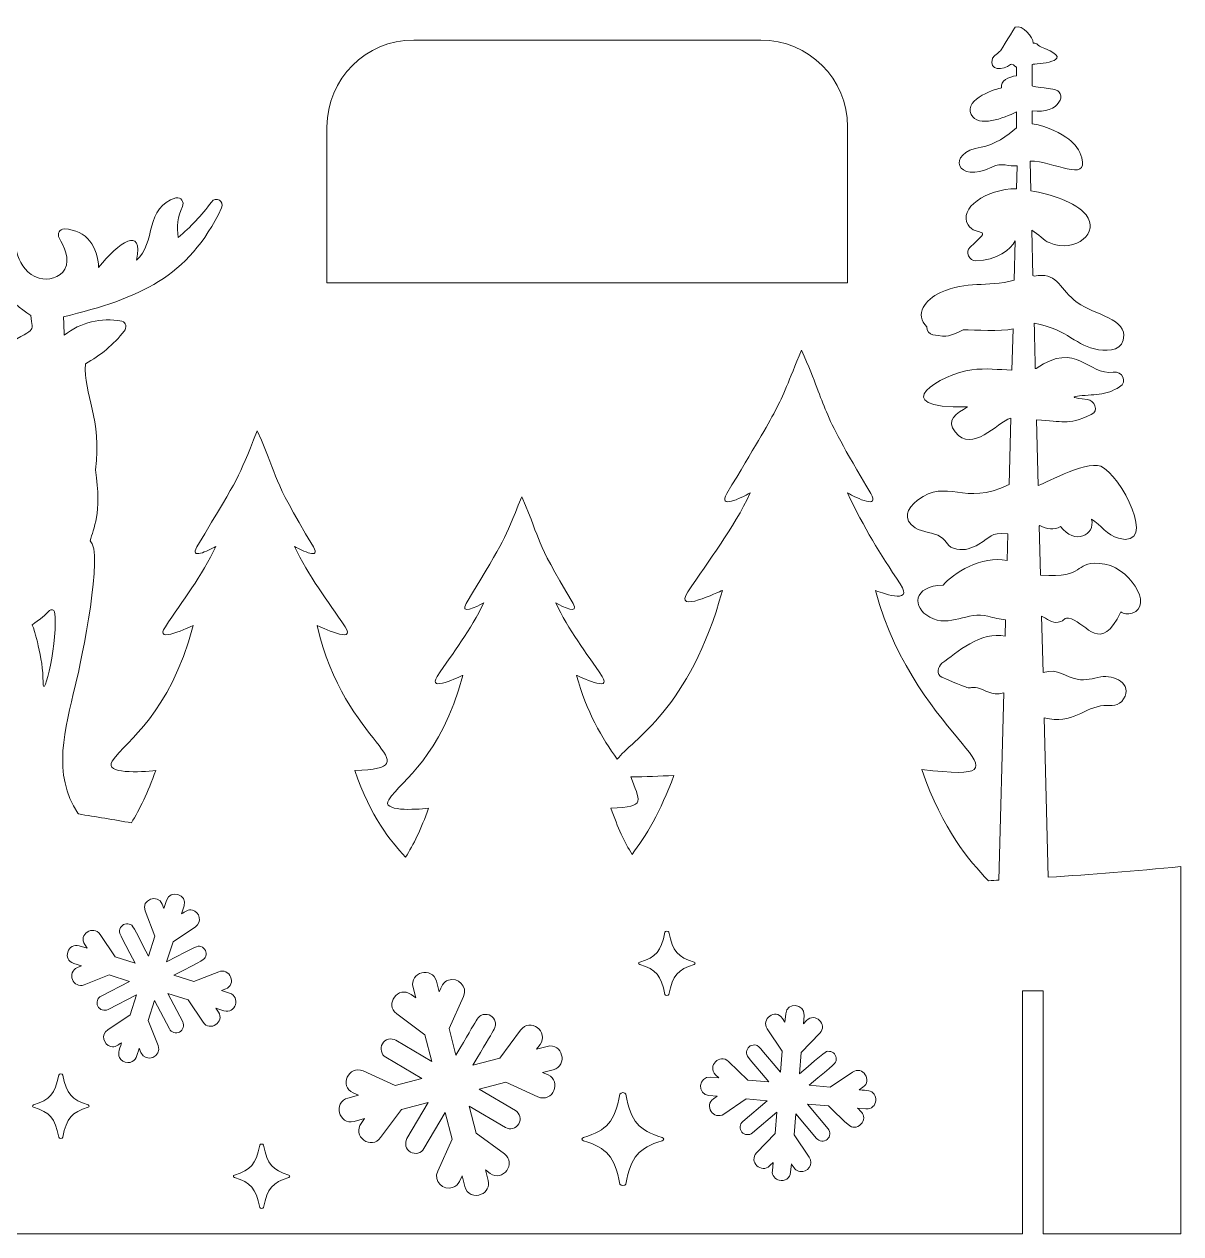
# Model space of a CAD drawing. Header units: inches. Extents: x 0 to 617, y -548 to -371.
# Drawn here: x 138.2 to 304.8, y -547.5 to -373.2 of the extents above; entities that cross this region are included whole.
import ezdxf

# ---------------------------------------------------------------- set-up
doc = ezdxf.new("R2010")
doc.units = ezdxf.units.IN
doc.header["$MEASUREMENT"] = 0
doc.layers.add('_U+0421_U+043B_U+043E_U+0439 1', color=7, linetype='Continuous')

# ---------------------------------------------------------------- blocks, each defined once
blk = doc.blocks.new('block 5')
at = {"layer": '_U+0421_U+043B_U+043E_U+0439 1', "color": 1, "lineweight": 5, "true_color": 0xff0000}
blk.add_open_spline([(256.8, -387.99), (256.8, -387.99), (256.8, -410.48), (256.8, -410.48), (256.8, -410.48), (181.8, -410.48), (181.8, -410.48), (181.8, -410.48), (181.8, -387.99), (181.8, -387.99), (181.8, -381.08), (187.4, -375.48), (194.3, -375.48), (194.3, -375.48), (244.29, -375.48), (244.29, -375.48), (251.2, -375.48), (256.8, -381.08), (256.8, -387.99)], degree=3, knots=[0, 0, 0, 0, 1, 1, 1, 2, 2, 2, 3, 3, 3, 4, 4, 4, 5, 5, 5, 6, 6, 6, 6], dxfattribs=at)
blk = doc.blocks.new('block 4')
at = {"layer": '_U+0421_U+043B_U+043E_U+0439 1'}
blk.add_blockref('block 5', (0, 0), dxfattribs=at)
blk = doc.blocks.new('block 7')
at = {"layer": '_U+0421_U+043B_U+043E_U+0439 1', "color": 1, "lineweight": 5, "true_color": 0xff0000}
for points, knots in [([(285.71, -496.13), (285.71, -496.13), (285.13, -473.14), (285.13, -473.14), (289.23, -474.26), (291, -471.49), (293.71, -471.4), (294.82, -471.37), (295.88, -471.54), (296.56, -470.44), (297.94, -468.22), (295.07, -466.91), (293.29, -467.25), (292.11, -467.48), (291.11, -467.82), (289.88, -467.6), (288.19, -467.31), (287.21, -465.94), (284.96, -466.62), (284.96, -466.62), (284.75, -458.5), (284.75, -458.5), (285.55, -458.82), (286.22, -459.57), (287.14, -459.39), (288.29, -459.17), (287.73, -458.52), (289.04, -458.91), (291.25, -459.59), (293.36, -464.01), (296.14, -457.89), (296.6, -458.15), (297.13, -458.27), (297.79, -458.07), (300.96, -457.1), (297.4, -451.12), (293.08, -450.89), (289.12, -450.68), (291.38, -453.09), (284.6, -452.59), (284.6, -452.59), (284.42, -445.5), (284.42, -445.5), (284.46, -445.48), (284.47, -445.47), (284.51, -445.45), (285.5, -445.99), (286.53, -446.17), (287.47, -445.56), (289.49, -448.35), (292.53, -446.81), (291.94, -444.52), (293.31, -445.33), (294.17, -446.86), (295.83, -447.28), (301.71, -448.83), (296.08, -438.01), (293.27, -436.91), (291.01, -436.03), (284.45, -439.81), (284.27, -439.65), (284.27, -439.65), (284.03, -430.23), (284.03, -430.23), (287.93, -430.31), (288.24, -431.16), (291.9, -429.45), (293.06, -428.91), (292.33, -427.39), (291.31, -427.28), (286.95, -426.81), (291.35, -426.73), (293.02, -426.51), (294.16, -426.36), (294.99, -426.06), (295.98, -425.46), (297.18, -424.73), (296.34, -423.13), (295.08, -423.33), (291.42, -423.88), (289.87, -418.74), (283.95, -422.81), (283.91, -422.81), (283.88, -422.81), (283.84, -422.82), (283.84, -422.82), (283.75, -419.05), (283.68, -416.29), (288.7, -417.22), (289.69, -419.63), (292.94, -420.11), (294.55, -420.35), (296.64, -420.17), (296.59, -418.03), (296.55, -415.41), (291.71, -414.95), (289.43, -412.96), (287.22, -411.03), (286.9, -408.86), (283.69, -409.5), (283.63, -409.46), (283.57, -409.43), (283.5, -409.41), (283.5, -409.41), (283.34, -402.88), (283.34, -402.88), (284.24, -403.4), (285.15, -404.4), (285.83, -404.67), (289.85, -406.3), (293.14, -403.1), (291.15, -400.68), (289.62, -398.8), (286.06, -397.69), (283.2, -397.19), (283.2, -397.19), (283.09, -392.91), (283.09, -392.91), (286.48, -392.91), (291.52, -396.08), (290.54, -392.47), (290.24, -391.39), (289.56, -390.46), (288.66, -389.78), (287.57, -388.96), (285.78, -387.93), (283.38, -387.54), (283.38, -387.54), (283.38, -385.67), (283.38, -385.67), (287.35, -386.28), (288.72, -382.86), (286.35, -382.54), (284.41, -382.3), (283.66, -382.19), (283.38, -382.07), (283.38, -382.07), (283.38, -378.99), (283.38, -378.99), (283.84, -378.92), (289.91, -378.63), (285.2, -376.71), (283.78, -376.13), (284.33, -375.92), (283.55, -375.92), (283.58, -375.08), (281.96, -373.19), (280.95, -373.63), (280.95, -373.64), (278.81, -377.01), (278.81, -377.01), (278.58, -377.32), (277.78, -377.84), (277.69, -378.11), (277.09, -379.93), (279.21, -379.86), (280.28, -379.02), (280.54, -378.82), (280.83, -379.18), (281.12, -379.41), (281.12, -379.41), (281.12, -380.62), (281.12, -380.62), (280.05, -380.76), (278.73, -381.32), (278.97, -382.36), (278.52, -382.43), (273.46, -383.89), (274.62, -386.21), (275.59, -388.17), (279.36, -386.72), (281.12, -385.84), (281.12, -385.84), (281.12, -388.11), (281.12, -388.11), (279.9, -389.28), (277.86, -390.63), (276.05, -390.91), (270.87, -391.71), (272.51, -396.33), (277.57, -393.79), (279.03, -393.06), (280.06, -393.75), (281.22, -393.6), (281.22, -393.6), (281.14, -396.91), (281.14, -396.91), (276.73, -396.91), (272.72, -399.78), (274.15, -402.11), (275.27, -403.94), (278.07, -402.13), (274.46, -405.31), (273.71, -405.99), (274.31, -407.31), (275.29, -407.3), (278.31, -407.25), (280.34, -405.64), (280.94, -404.43), (280.94, -404.43), (280.8, -410.1), (280.8, -410.1), (276.72, -411.16), (274.07, -410.12), (270.19, -411.87), (267.96, -412.88), (266.41, -415.01), (268.21, -416.82), (268.21, -417.37), (268.64, -417.88), (269.07, -417.95), (271.43, -418.33), (271.33, -418.18), (273.46, -417.26), (275.2, -417.23), (278.82, -417.52), (280.63, -417.09), (280.63, -417.09), (280.47, -423.04), (280.47, -423.04), (278.56, -422.99), (276.68, -422.74), (274.69, -422.99), (270.3, -423.56), (261.87, -428.62), (274.06, -428.36), (272.5, -429.28), (270.91, -430.27), (272.29, -431.96), (274.8, -435.06), (278.27, -430.61), (280.3, -429.97), (280.3, -429.97), (280.06, -439.51), (280.06, -439.51), (273.52, -442.81), (271.18, -438.49), (266.88, -441.8), (265.33, -442.99), (264.66, -444.56), (266.52, -445.75), (267.68, -446.49), (269.14, -446.4), (270.2, -447.07), (271.25, -447.74), (271.01, -448.56), (272.54, -448.85), (273.68, -449.08), (274.69, -448.71), (275.7, -448.15), (277.6, -447.07), (277.2, -446.43), (279.87, -446.65), (279.87, -446.65), (279.78, -450.48), (279.78, -450.48), (276.12, -449.68), (271.95, -452.39), (270.57, -454.02), (266.19, -454.15), (266.04, -457.27), (268.65, -458.66), (271.57, -460.2), (274.09, -457.75), (277, -458.5), (277.87, -458.73), (278.74, -458.98), (279.56, -459.02), (279.56, -459.02), (279.5, -461.39), (279.5, -461.39), (276.05, -460.61), (272.46, -463.77), (270.4, -465.3), (269.79, -465.76), (269.51, -466.92), (270.4, -467.31), (275.53, -469.58), (273.6, -468.53), (275.52, -468.85), (276.68, -469.05), (277.42, -470.04), (279.29, -469.57), (279.29, -469.57), (278.61, -496.55), (278.61, -496.55), (278.1, -496.58), (277.6, -496.6), (277.09, -496.63), (274.21, -493.59), (270.59, -489.49), (267.48, -480.61), (285.85, -482.68), (266.83, -477.07), (260.8, -454.8), (261.23, -454.91), (266.52, -457.12), (264.38, -453.85), (261.38, -449.29), (259.23, -445.96), (256.77, -440.73), (258.21, -441.54), (261.5, -443.1), (260.14, -440.82), (252.15, -427.38), (254.42, -429.82), (250.16, -420.16), (246.37, -429.47), (247.47, -427.28), (239.42, -440.82), (238.06, -443.1), (241.35, -441.54), (242.79, -440.73), (240.33, -445.96), (236.79, -450.45), (233.79, -455.01), (231.65, -458.28), (238.33, -454.91), (238.76, -454.8), (234.14, -471.86), (225.6, -476.49), (223.62, -479.1), (221.48, -476.15), (219.14, -472.2), (217.74, -467.03), (218.06, -467.11), (223.02, -469.61), (221.43, -467.18), (219.2, -463.8), (216.57, -460.47), (214.75, -456.59), (215.82, -457.19), (218.26, -458.35), (217.25, -456.66), (211.32, -446.68), (213, -448.49), (209.85, -441.32), (207.03, -448.24), (207.85, -446.61), (201.87, -456.66), (200.86, -458.35), (203.31, -457.19), (204.38, -456.59), (202.55, -460.47), (199.93, -463.8), (197.7, -467.18), (196.11, -469.61), (201.06, -467.11), (201.39, -467.03), (198.14, -479.02), (192.75, -481.9), (190.7, -484.97), (189.56, -486.67), (194.48, -486.4), (196.43, -486.18), (195.38, -489.18), (194.25, -491.45), (193.13, -493.24), (190.87, -490.82), (188.16, -487.48), (185.8, -480.75), (197.43, -480.27), (184.24, -477.19), (180.38, -459.85), (180.74, -459.94), (186.14, -462.67), (184.41, -460.02), (181.98, -456.33), (179.11, -452.69), (177.12, -448.46), (178.29, -449.11), (180.95, -450.38), (179.85, -448.53), (173.38, -437.65), (175.22, -439.62), (171.77, -431.8), (168.7, -439.34), (169.59, -437.57), (163.07, -448.53), (161.97, -450.38), (164.64, -449.11), (165.8, -448.46), (163.81, -452.69), (160.95, -456.33), (158.52, -460.02), (156.78, -462.67), (162.19, -459.94), (162.54, -459.85), (159, -472.93), (153.12, -476.07), (150.88, -479.42), (149.64, -481.28), (155, -480.99), (157.13, -480.75), (156.01, -483.94), (154.82, -486.36), (153.63, -488.29), (151.05, -487.84), (148.51, -487.41), (146, -487.01), (145.98, -486.96), (145.95, -486.92), (145.92, -486.87), (142.15, -481.4), (144.09, -474.51), (145.54, -468.6), (146.5, -464.66), (149.68, -449.09), (147.68, -447.63), (148.16, -445.83), (149.39, -443.89), (148.47, -437.41), (149.44, -430.06), (146.71, -426.58), (147.01, -422.13), (149.17, -420.94), (151.06, -419.36), (152.61, -417.41), (152.97, -416.96), (152.93, -416.12), (152.24, -416), (149.24, -415.45), (146.35, -416.15), (143.96, -418), (143.92, -417.12), (143.88, -416.25), (143.86, -415.37), (154.87, -412.62), (161.78, -409.8), (166.62, -399.67), (167.09, -398.68), (165.79, -397.95), (165.16, -398.82), (163.75, -400.75), (162.13, -402.44), (160.38, -403.93), (160.14, -402.4), (160.32, -400.93), (160.98, -399.48), (161.28, -398.83), (160.79, -398.03), (160.03, -398.24), (155.57, -399.46), (157.2, -404.78), (154.36, -407.2), (155.4, -402.17), (151.78, -404.59), (148.91, -408.27), (148.77, -405.41), (147.3, -402.81), (143.94, -402.7), (143.27, -402.68), (142.92, -403.43), (143.21, -403.98), (143.87, -405.24), (144.86, -407.04), (144.04, -408.5), (143.34, -409.73), (141.64, -410.19), (140.36, -409.8), (136.76, -408.7), (137.09, -404.27), (136.44, -403.76), (136.54, -402.62), (134.27, -401.4), (133.9, -406.65), (133.65, -410.29), (135.93, -413.18), (139.15, -415.16), (139.4, -417.9), (140.18, -416.75), (134.6, -419.91), (131.15, -421.86), (128.75, -420.51), (128.75, -422.77), (128.76, -426.33), (133.12, -427.78), (136.64, -428.05), (136.36, -432.94), (135.15, -435.13), (134.13, -438.26), (128.87, -447.05), (116.16, -440.76), (106.97, -445.51), (100.48, -445.42), (100.74, -440.33), (98.03, -441.94), (96.23, -443), (97.57, -449.08), (102.66, -451.27), (100.95, -456.13), (103.58, -461.64), (96.86, -464.14), (94.03, -465.2), (93.76, -466.6), (93.74, -469.43), (93.71, -472.34), (91.91, -474.67), (90.76, -477.24), (90.03, -478.86), (89.41, -480.53), (88.99, -482.25), (84.18, -482.24), (79.57, -482.33), (75.15, -482.51), (74.57, -480.32), (74.26, -478.05), (73.88, -475.74), (72.89, -469.75), (73.09, -468.56), (73.05, -468.09), (72.25, -467.3), (75.14, -461.37), (75.2, -457.27), (75.34, -446.48), (74.9, -442.27), (78.78, -442), (85.59, -441.56), (86.1, -438.96), (84.82, -438.27), (80.93, -436.21), (79.67, -434.44), (77.54, -433.49), (79.17, -429.75), (75.73, -425.07), (74.13, -425.34), (73.06, -425.52), (72.17, -427.78), (71.77, -432.26), (71.37, -431.92), (70.95, -431.61), (70.53, -431.33), (68.58, -428.84), (66.65, -427.98), (65.26, -427.88), (63.23, -427.72), (63.27, -432.77), (66.27, -434.75), (67.24, -435.39), (68.36, -435.82), (69.51, -436.12), (67.05, -443.51), (70.16, -451.44), (55.63, -448.84), (51.05, -448.03), (44.22, -445.81), (40.04, -452.39), (38.29, -455.16), (34.74, -470.09), (41.28, -458.48), (41.64, -459.43), (41.31, -460.69), (41.02, -461.62), (39.8, -465.53), (39.08, -465.36), (38.75, -465.97), (35.84, -467.3), (35.79, -469.58), (35.72, -472.79), (35.66, -476), (35.75, -479.17), (35.12, -482.34), (34.88, -483.53), (34.12, -485.08), (34.38, -486.3), (34.45, -486.59), (34.58, -486.87), (34.75, -487.14), (31.32, -487.81), (28.13, -488.51), (25.21, -489.21), (25.21, -489.21), (24.78, -472.16), (24.78, -472.16), (28.31, -473.13), (28.46, -470.74), (30.79, -470.67), (31.75, -470.64), (32.66, -470.78), (33.25, -469.84), (34.43, -467.92), (31.96, -466.8), (30.43, -467.09), (29.42, -467.29), (28.56, -467.58), (27.5, -467.4), (26.04, -467.14), (26.57, -465.96), (24.63, -466.55), (24.63, -466.55), (24.46, -459.56), (24.46, -459.56), (25.15, -459.83), (25.72, -460.48), (26.51, -460.32), (27.5, -460.13), (27.02, -459.57), (28.14, -459.91), (30.05, -460.49), (31.07, -464.3), (33.47, -459.04), (33.86, -459.26), (34.32, -459.36), (34.89, -459.18), (37.62, -458.35), (34.55, -453.2), (30.83, -453.01), (27.42, -452.82), (30.16, -454.9), (24.32, -454.47), (24.32, -454.47), (24.17, -448.37), (24.17, -448.37), (24.2, -448.35), (24.21, -448.34), (24.25, -448.32), (25.1, -448.79), (25.99, -448.95), (26.8, -448.42), (28.53, -450.82), (31.15, -449.49), (30.65, -447.53), (31.82, -448.22), (32.57, -449.53), (33.99, -449.9), (39.05, -451.23), (34.2, -441.92), (31.79, -440.97), (29.84, -440.21), (24.2, -443.47), (24.04, -443.33), (24.04, -443.33), (23.83, -435.22), (23.83, -435.22), (27.19, -435.29), (27.46, -436.02), (30.61, -434.55), (31.61, -434.08), (30.98, -432.78), (30.1, -432.68), (26.34, -432.28), (30.14, -432.21), (31.57, -432.01), (32.55, -431.89), (33.27, -431.63), (34.12, -431.11), (35.15, -430.48), (34.43, -429.11), (33.35, -429.28), (30.2, -429.75), (28.86, -425.33), (23.76, -428.83), (23.73, -428.84), (23.71, -428.84), (23.67, -428.84), (23.67, -428.84), (23.59, -425.6), (23.53, -423.22), (27.86, -424.02), (28.71, -426.1), (31.5, -426.51), (32.89, -426.71), (34.69, -426.56), (34.65, -424.72), (34.61, -422.46), (30.44, -422.06), (28.48, -420.35), (26.58, -418.69), (26.3, -416.82), (23.54, -417.37), (23.49, -417.34), (23.44, -417.31), (23.38, -417.29), (23.38, -417.29), (23.24, -411.67), (23.24, -411.67), (24.01, -412.12), (24.8, -412.98), (25.38, -413.22), (28.84, -414.61), (31.67, -411.87), (29.96, -409.78), (28.65, -408.16), (25.58, -407.21), (23.12, -406.77), (23.12, -406.77), (23.02, -403.09), (23.02, -403.09), (25.94, -403.09), (30.28, -405.82), (29.44, -402.71), (28.78, -400.3), (25.64, -398.85), (23.27, -398.46), (23.27, -398.46), (23.27, -396.86), (23.27, -396.86), (26.69, -397.38), (27.87, -394.43), (25.83, -394.16), (24.16, -393.96), (23.51, -393.86), (23.27, -393.75), (23.27, -393.75), (23.27, -391.11), (23.27, -391.11), (23.67, -391.04), (28.9, -390.8), (24.84, -389.14), (23.62, -388.64), (24.09, -388.47), (23.42, -388.46), (23.45, -387.74), (22.05, -386.12), (21.18, -386.49), (21.18, -386.5), (19.34, -389.4), (19.34, -389.4), (19.14, -389.67), (18.45, -390.11), (18.38, -390.35), (17.85, -391.92), (19.68, -391.85), (20.61, -391.13), (20.83, -390.96), (21.07, -391.27), (21.32, -391.46), (21.32, -391.46), (21.32, -392.51), (21.32, -392.51), (20.41, -392.63), (19.27, -393.11), (19.48, -394.01), (19.09, -394.06), (14.73, -395.32), (15.73, -397.32), (16.57, -399.01), (19.81, -397.76), (21.32, -397), (21.32, -397), (21.32, -398.96), (21.32, -398.96), (20.28, -399.96), (18.52, -401.13), (16.96, -401.37), (12.51, -402.05), (13.91, -406.03), (18.27, -403.85), (19.53, -403.22), (20.41, -403.81), (21.41, -403.69), (21.41, -403.69), (21.34, -406.54), (21.34, -406.54), (17.55, -406.54), (14.09, -409), (15.33, -411.01), (16.29, -412.59), (18.7, -411.02), (15.6, -413.76), (14.95, -414.35), (15.46, -415.49), (16.3, -415.48), (18.91, -415.44), (20.66, -414.05), (21.18, -413.01), (21.18, -413.01), (21.06, -417.89), (21.06, -417.89), (17.54, -418.8), (15.25, -417.91), (11.91, -419.41), (10, -420.28), (8.66, -422.12), (10.21, -423.67), (10.21, -424.15), (10.58, -424.58), (10.95, -424.64), (12.99, -424.97), (12.9, -424.85), (14.73, -424.05), (16.23, -424.03), (19.35, -424.28), (20.9, -423.91), (20.9, -423.91), (20.77, -429.03), (20.77, -429.03), (19.12, -428.98), (17.5, -428.77), (15.8, -428.99), (12.01, -429.48), (4.75, -433.83), (15.25, -433.61), (13.91, -434.4), (12.54, -435.25), (13.72, -436.71), (15.89, -439.38), (18.87, -435.55), (20.62, -434.99), (20.62, -434.99), (20.41, -443.21), (20.41, -443.21), (14.78, -446.05), (12.77, -442.33), (9.06, -445.18), (7.73, -446.2), (7.16, -447.56), (8.76, -448.58), (9.75, -449.22), (11.01, -449.14), (11.93, -449.72), (12.83, -450.3), (12.62, -451), (13.94, -451.25), (14.93, -451.45), (15.8, -451.13), (16.66, -450.65), (18.3, -449.72), (17.95, -449.17), (20.25, -449.35), (20.25, -449.35), (20.17, -452.65), (20.17, -452.65), (17.02, -451.97), (13.44, -454.3), (12.24, -455.7), (8.47, -455.81), (8.34, -458.5), (10.59, -459.69), (13.11, -461.02), (15.27, -458.91), (17.78, -459.56), (18.53, -459.75), (19.28, -459.97), (19.99, -460.01), (19.99, -460.01), (19.93, -462.05), (19.93, -462.05), (16.96, -461.37), (12.16, -464.44), (10.39, -465.76), (9.86, -466.16), (9.62, -467.16), (10.39, -467.5), (14.8, -469.45), (14.85, -468.19), (16.51, -468.47), (17.51, -468.64), (18.14, -469.49), (19.75, -469.09), (19.75, -469.09), (19.2, -490.74), (19.2, -490.74), (8.07, -493.74), (1.69, -496.38), (0, -496.38), (0, -499.19), (0, -547.51), (0, -547.51), (0, -547.51), (19.81, -547.51), (19.81, -547.51), (19.81, -547.51), (19.81, -512.51), (19.81, -512.51), (19.81, -512.51), (22.81, -512.51), (22.81, -512.51), (22.81, -512.51), (22.81, -547.51), (22.81, -547.51), (22.81, -547.51), (281.99, -547.51), (281.99, -547.51), (281.99, -547.51), (281.99, -512.51), (281.99, -512.51), (281.99, -512.51), (284.99, -512.51), (284.99, -512.51), (284.99, -512.51), (284.99, -547.51), (284.99, -547.51), (284.99, -547.51), (304.8, -547.51), (304.8, -547.51), (304.8, -547.51), (304.8, -494.59), (304.8, -494.59), (298.26, -495.23), (291.9, -495.73), (285.71, -496.13)], [0, 0, 0, 0, 1, 1, 1, 2, 2, 2, 3, 3, 3, 4, 4, 4, 5, 5, 5, 6, 6, 6, 7, 7, 7, 8, 8, 8, 9, 9, 9, 10, 10, 10, 11, 11, 11, 12, 12, 12, 13, 13, 13, 14, 14, 14, 15, 15, 15, 16, 16, 16, 17, 17, 17, 18, 18, 18, 19, 19, 19, 20, 20, 20, 21, 21, 21, 22, 22, 22, 23, 23, 23, 24, 24, 24, 25, 25, 25, 26, 26, 26, 27, 27, 27, 28, 28, 28, 29, 29, 29, 30, 30, 30, 31, 31, 31, 32, 32, 32, 33, 33, 33, 34, 34, 34, 35, 35, 35, 36, 36, 36, 37, 37, 37, 38, 38, 38, 39, 39, 39, 40, 40, 40, 41, 41, 41, 42, 42, 42, 43, 43, 43, 44, 44, 44, 45, 45, 45, 46, 46, 46, 47, 47, 47, 48, 48, 48, 49, 49, 49, 50, 50, 50, 51, 51, 51, 52, 52, 52, 53, 53, 53, 54, 54, 54, 55, 55, 55, 56, 56, 56, 57, 57, 57, 58, 58, 58, 59, 59, 59, 60, 60, 60, 61, 61, 61, 62, 62, 62, 63, 63, 63, 64, 64, 64, 65, 65, 65, 66, 66, 66, 67, 67, 67, 68, 68, 68, 69, 69, 69, 70, 70, 70, 71, 71, 71, 72, 72, 72, 73, 73, 73, 74, 74, 74, 75, 75, 75, 76, 76, 76, 77, 77, 77, 78, 78, 78, 79, 79, 79, 80, 80, 80, 81, 81, 81, 82, 82, 82, 83, 83, 83, 84, 84, 84, 85, 85, 85, 86, 86, 86, 87, 87, 87, 88, 88, 88, 89, 89, 89, 90, 90, 90, 91, 91, 91, 92, 92, 92, 93, 93, 93, 94, 94, 94, 95, 95, 95, 96, 96, 96, 97, 97, 97, 98, 98, 98, 99, 99, 99, 100, 100, 100, 101, 101, 101, 102, 102, 102, 103, 103, 103, 104, 104, 104, 105, 105, 105, 106, 106, 106, 107, 107, 107, 108, 108, 108, 109, 109, 109, 110, 110, 110, 111, 111, 111, 112, 112, 112, 113, 113, 113, 114, 114, 114, 115, 115, 115, 116, 116, 116, 117, 117, 117, 118, 118, 118, 119, 119, 119, 120, 120, 120, 121, 121, 121, 122, 122, 122, 123, 123, 123, 124, 124, 124, 125, 125, 125, 126, 126, 126, 127, 127, 127, 128, 128, 128, 129, 129, 129, 130, 130, 130, 131, 131, 131, 132, 132, 132, 133, 133, 133, 134, 134, 134, 135, 135, 135, 136, 136, 136, 137, 137, 137, 138, 138, 138, 139, 139, 139, 140, 140, 140, 141, 141, 141, 142, 142, 142, 143, 143, 143, 144, 144, 144, 145, 145, 145, 146, 146, 146, 147, 147, 147, 148, 148, 148, 149, 149, 149, 150, 150, 150, 151, 151, 151, 152, 152, 152, 153, 153, 153, 154, 154, 154, 155, 155, 155, 156, 156, 156, 157, 157, 157, 158, 158, 158, 159, 159, 159, 160, 160, 160, 161, 161, 161, 162, 162, 162, 163, 163, 163, 164, 164, 164, 165, 165, 165, 166, 166, 166, 167, 167, 167, 168, 168, 168, 169, 169, 169, 170, 170, 170, 171, 171, 171, 172, 172, 172, 173, 173, 173, 174, 174, 174, 175, 175, 175, 176, 176, 176, 177, 177, 177, 178, 178, 178, 179, 179, 179, 180, 180, 180, 181, 181, 181, 182, 182, 182, 183, 183, 183, 184, 184, 184, 185, 185, 185, 186, 186, 186, 187, 187, 187, 188, 188, 188, 189, 189, 189, 190, 190, 190, 191, 191, 191, 192, 192, 192, 193, 193, 193, 194, 194, 194, 195, 195, 195, 196, 196, 196, 197, 197, 197, 198, 198, 198, 199, 199, 199, 200, 200, 200, 201, 201, 201, 202, 202, 202, 203, 203, 203, 204, 204, 204, 205, 205, 205, 206, 206, 206, 207, 207, 207, 208, 208, 208, 209, 209, 209, 210, 210, 210, 211, 211, 211, 212, 212, 212, 213, 213, 213, 214, 214, 214, 215, 215, 215, 216, 216, 216, 217, 217, 217, 218, 218, 218, 219, 219, 219, 220, 220, 220, 221, 221, 221, 222, 222, 222, 223, 223, 223, 224, 224, 224, 225, 225, 225, 226, 226, 226, 227, 227, 227, 228, 228, 228, 229, 229, 229, 230, 230, 230, 231, 231, 231, 232, 232, 232, 233, 233, 233, 234, 234, 234, 235, 235, 235, 236, 236, 236, 237, 237, 237, 238, 238, 238, 239, 239, 239, 240, 240, 240, 241, 241, 241, 242, 242, 242, 243, 243, 243, 244, 244, 244, 245, 245, 245, 246, 246, 246, 247, 247, 247, 248, 248, 248, 249, 249, 249, 250, 250, 250, 251, 251, 251, 252, 252, 252, 253, 253, 253, 254, 254, 254, 255, 255, 255, 256, 256, 256, 257, 257, 257, 258, 258, 258, 259, 259, 259, 260, 260, 260, 261, 261, 261, 262, 262, 262, 263, 263, 263, 264, 264, 264, 265, 265, 265, 266, 266, 266, 267, 267, 267, 268, 268, 268, 269, 269, 269, 270, 270, 270, 271, 271, 271, 272, 272, 272, 273, 273, 273, 274, 274, 274, 275, 275, 275, 276, 276, 276, 277, 277, 277, 278, 278, 278, 279, 279, 279, 280, 280, 280, 281, 281, 281, 282, 282, 282, 283, 283, 283, 284, 284, 284, 285, 285, 285, 286, 286, 286, 287, 287, 287, 288, 288, 288, 289, 289, 289, 290, 290, 290, 291, 291, 291, 292, 292, 292, 293, 293, 293, 294, 294, 294, 295, 295, 295, 296, 296, 296, 297, 297, 297, 297]), ([(141.85, -457.69), (142.06, -457.48), (142.5, -457.56), (142.55, -457.87), (143.19, -461.52), (140.92, -471.31), (140.9, -467.98), (140.97, -464.62), (139.49, -460.11), (139.49, -460.11), (138.99, -459.49), (139.77, -459.84), (141.85, -457.69)], [0, 0, 0, 0, 1, 1, 1, 2, 2, 2, 3, 3, 3, 4, 4, 4, 4]), ([(225.59, -481.66), (227.65, -481.65), (229.72, -481.58), (231.78, -481.45), (229.85, -486.71), (227.75, -490.22), (225.75, -492.84), (224.71, -491.11), (223.67, -488.96), (222.7, -486.18), (228.04, -486.04), (226.74, -485.07), (225.59, -481.66)], [0, 0, 0, 0, 1, 1, 1, 2, 2, 2, 3, 3, 3, 4, 4, 4, 4]), ([(166.96, -515.37), (166.96, -515.37), (165.81, -515.01), (165.81, -515.01), (165.81, -515.01), (166.17, -515.55), (166.17, -515.55), (167.14, -517), (164.93, -518.47), (163.95, -517.01), (163.95, -517.01), (161.81, -513.79), (161.81, -513.79), (161.81, -513.79), (158.9, -512.87), (158.9, -512.87), (158.9, -512.87), (161.03, -516.97), (161.03, -516.97), (161.3, -517.49), (161.09, -518.16), (160.57, -518.43), (160.05, -518.7), (159.38, -518.49), (159.11, -517.97), (159.11, -517.97), (156.97, -513.87), (156.97, -513.87), (156.97, -513.87), (156.05, -516.78), (156.05, -516.78), (156.05, -516.78), (157.47, -520.39), (157.47, -520.39), (158.1, -522.01), (155.65, -522.96), (155, -521.37), (155, -521.37), (154.76, -520.77), (154.76, -520.77), (154.41, -521.85), (154.33, -522.6), (153.46, -522.8), (153, -522.9), (152.46, -522.75), (152.12, -522.37), (151.52, -521.72), (151.88, -521.05), (152.22, -519.97), (151.69, -520.32), (151.3, -520.66), (150.66, -520.52), (149.62, -520.26), (149.19, -518.76), (150.22, -518.1), (150.22, -518.1), (153.44, -515.96), (153.44, -515.96), (153.44, -515.96), (154.36, -513.05), (154.36, -513.05), (154.36, -513.05), (150.26, -515.19), (150.26, -515.19), (149.74, -515.45), (149.07, -515.24), (148.79, -514.72), (148.53, -514.2), (148.74, -513.53), (149.26, -513.26), (149.26, -513.26), (153.36, -511.13), (153.36, -511.13), (153.36, -511.13), (150.44, -510.2), (150.44, -510.2), (150.44, -510.2), (146.84, -511.62), (146.84, -511.62), (146.08, -511.94), (145.39, -511.51), (145.14, -510.88), (144.86, -510.25), (145.09, -509.47), (145.86, -509.15), (145.86, -509.15), (146.46, -508.91), (146.46, -508.91), (146.46, -508.91), (145.32, -508.55), (145.32, -508.55), (144.5, -508.29), (144.26, -507.53), (144.46, -506.91), (144.46, -506.91), (144.46, -506.9), (144.46, -506.9), (144.68, -506.22), (145.36, -505.77), (146.12, -506.01), (146.12, -506.01), (147.26, -506.37), (147.26, -506.37), (147.26, -506.37), (146.9, -505.83), (146.9, -505.83), (146.43, -505.12), (146.73, -504.38), (147.27, -504.02), (147.83, -503.65), (148.64, -503.65), (149.12, -504.37), (149.12, -504.37), (151.27, -507.59), (151.27, -507.59), (151.27, -507.59), (154.18, -508.51), (154.18, -508.51), (151.87, -504.08), (151.79, -504.16), (151.98, -503.59), (152.16, -503), (152.77, -502.7), (153.33, -502.88), (153.91, -503.06), (153.79, -503.07), (156.1, -507.51), (156.1, -507.51), (157.02, -504.6), (157.02, -504.6), (157.02, -504.6), (155.6, -500.99), (155.6, -500.99), (154.98, -499.38), (157.42, -498.42), (158.08, -500.01), (158.08, -500.01), (158.32, -500.61), (158.32, -500.61), (158.32, -500.61), (158.68, -499.47), (158.68, -499.47), (159.2, -497.81), (161.74, -498.61), (161.22, -500.27), (161.22, -500.27), (160.86, -501.41), (160.86, -501.41), (161.39, -501.06), (161.79, -500.71), (162.41, -500.86), (163.47, -501.11), (163.87, -502.63), (162.86, -503.28), (162.86, -503.28), (159.63, -505.42), (159.63, -505.42), (159.63, -505.42), (158.71, -508.33), (158.71, -508.33), (163.14, -506.03), (163.06, -505.95), (163.64, -506.13), (164.24, -506.32), (164.52, -506.93), (164.35, -507.48), (164.16, -508.06), (164.16, -507.94), (159.72, -510.26), (159.72, -510.26), (162.63, -511.17), (162.63, -511.17), (162.63, -511.17), (166.23, -509.76), (166.23, -509.76), (166.57, -509.62), (166.91, -509.62), (167.22, -509.75), (167.54, -509.89), (167.8, -510.17), (167.93, -510.5), (168.08, -510.82), (168.08, -511.19), (167.96, -511.51), (167.83, -511.83), (167.57, -512.09), (167.22, -512.23), (167.22, -512.23), (166.62, -512.47), (166.62, -512.47), (166.62, -512.47), (167.76, -512.83), (167.76, -512.83), (168.58, -513.09), (168.81, -513.86), (168.61, -514.49), (168.41, -515.13), (167.78, -515.62), (166.96, -515.37)], [0, 0, 0, 0, 1, 1, 1, 2, 2, 2, 3, 3, 3, 4, 4, 4, 5, 5, 5, 6, 6, 6, 7, 7, 7, 8, 8, 8, 9, 9, 9, 10, 10, 10, 11, 11, 11, 12, 12, 12, 13, 13, 13, 14, 14, 14, 15, 15, 15, 16, 16, 16, 17, 17, 17, 18, 18, 18, 19, 19, 19, 20, 20, 20, 21, 21, 21, 22, 22, 22, 23, 23, 23, 24, 24, 24, 25, 25, 25, 26, 26, 26, 27, 27, 27, 28, 28, 28, 29, 29, 29, 30, 30, 30, 31, 31, 31, 32, 32, 32, 33, 33, 33, 34, 34, 34, 35, 35, 35, 36, 36, 36, 37, 37, 37, 38, 38, 38, 39, 39, 39, 40, 40, 40, 41, 41, 41, 42, 42, 42, 43, 43, 43, 44, 44, 44, 45, 45, 45, 46, 46, 46, 47, 47, 47, 48, 48, 48, 49, 49, 49, 50, 50, 50, 51, 51, 51, 52, 52, 52, 53, 53, 53, 54, 54, 54, 55, 55, 55, 56, 56, 56, 57, 57, 57, 58, 58, 58, 59, 59, 59, 60, 60, 60, 61, 61, 61, 62, 62, 62, 63, 63, 63, 64, 64, 64, 65, 65, 65, 66, 66, 66, 66]), ([(234.69, -508.7), (232.35, -509.44), (231.62, -510.21), (231.06, -513.01), (231.02, -513.23), (230.53, -513.23), (230.49, -513.01), (229.93, -510.21), (229.21, -509.44), (226.86, -508.7), (226.64, -508.63), (226.64, -508.43), (226.86, -508.36), (229.21, -507.62), (229.93, -506.85), (230.49, -504.05), (230.53, -503.83), (231.02, -503.83), (231.06, -504.05), (231.62, -506.85), (232.35, -507.62), (234.69, -508.36), (234.91, -508.43), (234.91, -508.63), (234.69, -508.7)], [0, 0, 0, 0, 1, 1, 1, 2, 2, 2, 3, 3, 3, 4, 4, 4, 5, 5, 5, 6, 6, 6, 7, 7, 7, 8, 8, 8, 8]), ([(214.39, -523.86), (214.39, -523.86), (212.87, -524.26), (212.87, -524.26), (212.87, -524.26), (213.65, -524.61), (213.65, -524.61), (214.66, -525.06), (214.84, -526.09), (214.49, -526.87), (214.14, -527.67), (213.24, -528.23), (212.2, -527.77), (212.2, -527.77), (207.59, -525.68), (207.59, -525.68), (207.59, -525.68), (203.73, -526.68), (203.73, -526.68), (203.73, -526.68), (208.94, -529.74), (208.94, -529.74), (209.6, -530.13), (209.83, -531.02), (209.44, -531.68), (209.05, -532.34), (208.16, -532.57), (207.5, -532.19), (207.5, -532.19), (202.3, -529.13), (202.3, -529.13), (202.3, -529.13), (203.3, -532.99), (203.3, -532.99), (203.3, -532.99), (207.37, -536), (207.37, -536), (208.26, -536.66), (208.21, -537.7), (207.71, -538.39), (207.2, -539.09), (206.22, -539.45), (205.31, -538.8), (205.31, -538.8), (204.62, -538.3), (204.62, -538.3), (204.62, -538.3), (205.01, -539.82), (205.01, -539.82), (205.25, -540.71), (204.8, -541.5), (204.03, -541.82), (203.08, -542.22), (201.95, -541.82), (201.65, -540.69), (201.65, -540.69), (201.26, -539.17), (201.26, -539.17), (201.26, -539.17), (200.9, -539.95), (200.9, -539.95), (200.69, -540.39), (200.34, -540.71), (199.91, -540.86), (198.59, -541.3), (197.07, -539.93), (197.75, -538.49), (197.75, -538.49), (199.83, -533.89), (199.83, -533.89), (199.83, -533.89), (198.83, -530.03), (198.83, -530.03), (198.83, -530.03), (195.78, -535.23), (195.78, -535.23), (195.38, -535.89), (194.49, -536.12), (193.83, -535.74), (193.17, -535.34), (192.94, -534.45), (193.33, -533.8), (193.33, -533.8), (196.39, -528.59), (196.39, -528.59), (196.39, -528.59), (192.52, -529.59), (192.52, -529.59), (192.52, -529.59), (189.52, -533.65), (189.52, -533.65), (188.91, -534.51), (187.86, -534.56), (187.12, -534.01), (186.74, -533.76), (186.48, -533.36), (186.4, -532.92), (186.32, -532.47), (186.43, -532), (186.71, -531.6), (186.71, -531.6), (187.22, -530.91), (187.22, -530.91), (187.22, -530.91), (185.7, -531.31), (185.7, -531.31), (184.62, -531.59), (183.83, -530.91), (183.61, -530.09), (183.61, -530.09), (183.61, -530.08), (183.61, -530.08), (183.5, -529.66), (183.55, -529.21), (183.72, -528.83), (183.94, -528.39), (184.33, -528.07), (184.83, -527.95), (184.83, -527.95), (186.34, -527.55), (186.34, -527.55), (186.34, -527.55), (185.57, -527.21), (185.57, -527.21), (184.56, -526.75), (184.38, -525.72), (184.73, -524.94), (185.08, -524.14), (185.98, -523.58), (187.02, -524.04), (187.02, -524.04), (191.63, -526.13), (191.63, -526.13), (191.63, -526.13), (195.48, -525.12), (195.48, -525.12), (195.48, -525.12), (190.28, -522.07), (190.28, -522.07), (189.96, -521.88), (189.73, -521.57), (189.64, -521.2), (189.54, -520.83), (189.59, -520.45), (189.78, -520.12), (189.96, -519.81), (190.28, -519.57), (190.65, -519.48), (191.02, -519.38), (191.41, -519.44), (191.72, -519.62), (191.72, -519.62), (196.92, -522.68), (196.92, -522.68), (196.92, -522.68), (195.92, -518.82), (195.92, -518.82), (195.92, -518.82), (191.85, -515.81), (191.85, -515.81), (190.04, -514.45), (192.09, -511.7), (193.91, -513.01), (193.91, -513.01), (194.6, -513.51), (194.6, -513.51), (194.6, -513.51), (194.2, -512), (194.2, -512), (193.92, -510.91), (194.62, -510.12), (195.45, -509.9), (196.29, -509.69), (197.28, -510.04), (197.57, -511.12), (197.57, -511.12), (197.96, -512.64), (197.96, -512.64), (198.31, -511.88), (198.51, -511.22), (199.3, -510.95), (200.64, -510.49), (202.14, -511.89), (201.47, -513.31), (201.47, -513.31), (199.39, -517.92), (199.39, -517.92), (199.39, -517.92), (200.38, -521.78), (200.38, -521.78), (203.68, -516.17), (203.54, -516.13), (204.31, -515.93), (205.09, -515.73), (205.83, -516.18), (206.03, -516.95), (206.24, -517.71), (206.13, -517.61), (202.83, -523.22), (202.83, -523.22), (206.69, -522.22), (206.69, -522.22), (206.69, -522.22), (209.7, -518.16), (209.7, -518.16), (210.34, -517.26), (211.41, -517.28), (212.1, -517.8), (212.47, -518.05), (212.74, -518.45), (212.82, -518.89), (212.9, -519.34), (212.8, -519.81), (212.51, -520.21), (212.51, -520.21), (212.01, -520.89), (212.01, -520.89), (212.01, -520.89), (213.52, -520.5), (213.52, -520.5), (214.61, -520.22), (215.4, -520.92), (215.61, -521.75), (215.83, -522.59), (215.48, -523.58), (214.39, -523.86)], [0, 0, 0, 0, 1, 1, 1, 2, 2, 2, 3, 3, 3, 4, 4, 4, 5, 5, 5, 6, 6, 6, 7, 7, 7, 8, 8, 8, 9, 9, 9, 10, 10, 10, 11, 11, 11, 12, 12, 12, 13, 13, 13, 14, 14, 14, 15, 15, 15, 16, 16, 16, 17, 17, 17, 18, 18, 18, 19, 19, 19, 20, 20, 20, 21, 21, 21, 22, 22, 22, 23, 23, 23, 24, 24, 24, 25, 25, 25, 26, 26, 26, 27, 27, 27, 28, 28, 28, 29, 29, 29, 30, 30, 30, 31, 31, 31, 32, 32, 32, 33, 33, 33, 34, 34, 34, 35, 35, 35, 36, 36, 36, 37, 37, 37, 38, 38, 38, 39, 39, 39, 40, 40, 40, 41, 41, 41, 42, 42, 42, 43, 43, 43, 44, 44, 44, 45, 45, 45, 46, 46, 46, 47, 47, 47, 48, 48, 48, 49, 49, 49, 50, 50, 50, 51, 51, 51, 52, 52, 52, 53, 53, 53, 54, 54, 54, 55, 55, 55, 56, 56, 56, 57, 57, 57, 58, 58, 58, 59, 59, 59, 60, 60, 60, 61, 61, 61, 62, 62, 62, 63, 63, 63, 64, 64, 64, 65, 65, 65, 66, 66, 66, 67, 67, 67, 68, 68, 68, 69, 69, 69, 70, 70, 70, 71, 71, 71, 72, 72, 72, 73, 73, 73, 74, 74, 74, 75, 75, 75, 75]), ([(260.85, -528.32), (260.8, -528.97), (260.29, -529.59), (259.44, -529.51), (259.44, -529.51), (258.24, -529.41), (258.24, -529.41), (258.7, -529.85), (259.13, -530.16), (259.12, -530.81), (259.11, -531.16), (258.96, -531.49), (258.71, -531.73), (258.47, -531.99), (258.12, -532.15), (257.77, -532.16), (257.12, -532.17), (257.11, -532.02), (254.07, -529.09), (254.07, -529.09), (251.02, -528.84), (251.02, -528.84), (251.02, -528.84), (254, -532.37), (254, -532.37), (254.38, -532.82), (254.32, -533.52), (253.87, -533.9), (253.42, -534.27), (252.72, -534.21), (252.34, -533.77), (252.34, -533.77), (249.36, -530.24), (249.36, -530.24), (249.36, -530.24), (249.1, -533.27), (249.1, -533.27), (249.1, -533.27), (251.27, -536.48), (251.27, -536.48), (251.96, -537.47), (251.01, -538.71), (249.94, -538.55), (249.3, -538.44), (249.06, -537.97), (248.71, -537.44), (248.71, -537.44), (248.6, -538.64), (248.6, -538.64), (248.53, -539.53), (247.72, -539.98), (246.96, -539.8), (246.35, -539.66), (245.89, -539.13), (245.96, -538.42), (245.96, -538.42), (246.06, -537.22), (246.06, -537.22), (246.06, -537.22), (245.6, -537.69), (245.6, -537.69), (244.4, -538.91), (242.5, -537.1), (243.69, -535.84), (243.69, -535.84), (246.37, -533.04), (246.37, -533.04), (246.37, -533.04), (246.63, -530), (246.63, -530), (246.63, -530), (243.1, -532.98), (243.1, -532.98), (242.65, -533.35), (241.95, -533.29), (241.57, -532.85), (241.19, -532.4), (241.25, -531.7), (241.7, -531.32), (241.7, -531.32), (245.23, -528.34), (245.23, -528.34), (245.23, -528.34), (242.19, -528.08), (242.19, -528.08), (242.19, -528.08), (238.98, -530.25), (238.98, -530.25), (238.26, -530.73), (237.51, -530.42), (237.14, -529.87), (236.77, -529.33), (236.78, -528.52), (237.49, -528.05), (237.49, -528.05), (238.02, -527.68), (238.02, -527.68), (238.02, -527.68), (236.83, -527.58), (236.83, -527.58), (235.08, -527.43), (235.32, -524.78), (237.05, -524.93), (237.05, -524.93), (238.25, -525.03), (238.25, -525.03), (238.25, -525.03), (237.78, -524.58), (237.78, -524.58), (236.53, -523.35), (238.41, -521.46), (239.63, -522.68), (239.63, -522.68), (242.43, -525.35), (242.43, -525.35), (242.43, -525.35), (245.47, -525.61), (245.47, -525.61), (242.24, -521.78), (242.19, -521.89), (242.25, -521.29), (242.29, -520.72), (242.77, -520.25), (243.41, -520.3), (244.02, -520.35), (243.91, -520.4), (247.13, -524.21), (247.13, -524.21), (247.39, -521.17), (247.39, -521.17), (247.39, -521.17), (245.22, -517.96), (245.22, -517.96), (244.28, -516.62), (246.38, -514.97), (247.41, -516.46), (247.41, -516.46), (247.78, -517), (247.78, -517), (247.78, -517), (247.88, -515.8), (247.88, -515.8), (248.03, -514.08), (250.68, -514.29), (250.54, -516.03), (250.54, -516.03), (250.43, -517.23), (250.43, -517.23), (250.43, -517.23), (250.88, -516.76), (250.88, -516.76), (252.1, -515.53), (253.99, -517.35), (252.8, -518.6), (252.8, -518.6), (250.12, -521.4), (250.12, -521.4), (250.12, -521.4), (249.85, -524.44), (249.85, -524.44), (253.67, -521.23), (253.57, -521.17), (254.18, -521.22), (254.76, -521.26), (255.22, -521.77), (255.16, -522.39), (255.11, -523), (255.06, -522.9), (251.26, -526.1), (251.26, -526.1), (254.3, -526.36), (254.3, -526.36), (254.3, -526.36), (257.51, -524.2), (257.51, -524.2), (258.23, -523.71), (258.98, -524.02), (259.35, -524.58), (259.71, -525.12), (259.71, -525.92), (259.01, -526.4), (259.01, -526.4), (258.47, -526.76), (258.47, -526.76), (259.68, -526.86), (260.2, -526.81), (260.61, -527.39), (260.79, -527.65), (260.88, -527.98), (260.85, -528.32), (260.85, -528.32), (260.85, -528.32), (260.85, -528.32)], [0, 0, 0, 0, 1, 1, 1, 2, 2, 2, 3, 3, 3, 4, 4, 4, 5, 5, 5, 6, 6, 6, 7, 7, 7, 8, 8, 8, 9, 9, 9, 10, 10, 10, 11, 11, 11, 12, 12, 12, 13, 13, 13, 14, 14, 14, 15, 15, 15, 16, 16, 16, 17, 17, 17, 18, 18, 18, 19, 19, 19, 20, 20, 20, 21, 21, 21, 22, 22, 22, 23, 23, 23, 24, 24, 24, 25, 25, 25, 26, 26, 26, 27, 27, 27, 28, 28, 28, 29, 29, 29, 30, 30, 30, 31, 31, 31, 32, 32, 32, 33, 33, 33, 34, 34, 34, 35, 35, 35, 36, 36, 36, 37, 37, 37, 38, 38, 38, 39, 39, 39, 40, 40, 40, 41, 41, 41, 42, 42, 42, 43, 43, 43, 44, 44, 44, 45, 45, 45, 46, 46, 46, 47, 47, 47, 48, 48, 48, 49, 49, 49, 50, 50, 50, 51, 51, 51, 52, 52, 52, 53, 53, 53, 54, 54, 54, 55, 55, 55, 56, 56, 56, 57, 57, 57, 58, 58, 58, 59, 59, 59, 60, 60, 60, 61, 61, 61, 62, 62, 62, 63, 63, 63, 64, 64, 64, 64]), ([(147.38, -529.28), (145.03, -530.01), (144.3, -530.79), (143.75, -533.59), (143.7, -533.81), (143.22, -533.81), (143.18, -533.59), (142.62, -530.79), (141.89, -530.01), (139.55, -529.28), (139.33, -529.21), (139.33, -529.01), (139.55, -528.94), (141.89, -528.2), (142.62, -527.42), (143.18, -524.63), (143.22, -524.41), (143.7, -524.41), (143.75, -524.63), (144.3, -527.42), (145.03, -528.2), (147.38, -528.94), (147.6, -529.01), (147.6, -529.21), (147.38, -529.28)], [0, 0, 0, 0, 1, 1, 1, 2, 2, 2, 3, 3, 3, 4, 4, 4, 5, 5, 5, 6, 6, 6, 7, 7, 7, 8, 8, 8, 8]), ([(230.07, -534.11), (226.69, -535.18), (225.64, -536.3), (224.84, -540.34), (224.77, -540.65), (224.08, -540.65), (224.01, -540.34), (223.21, -536.3), (222.16, -535.18), (218.78, -534.11), (218.46, -534.01), (218.46, -533.72), (218.78, -533.63), (222.16, -532.56), (223.21, -531.44), (224.01, -527.4), (224.08, -527.09), (224.77, -527.09), (224.84, -527.4), (225.64, -531.44), (226.69, -532.56), (230.07, -533.63), (230.39, -533.72), (230.39, -534.01), (230.07, -534.11)], [0, 0, 0, 0, 1, 1, 1, 2, 2, 2, 3, 3, 3, 4, 4, 4, 5, 5, 5, 6, 6, 6, 7, 7, 7, 8, 8, 8, 8]), ([(176.3, -539.39), (173.96, -540.13), (173.23, -540.9), (172.67, -543.7), (172.63, -543.92), (172.15, -543.92), (172.11, -543.7), (171.55, -540.9), (170.82, -540.13), (168.48, -539.39), (168.26, -539.32), (168.26, -539.12), (168.48, -539.05), (170.82, -538.31), (171.55, -537.54), (172.11, -534.74), (172.15, -534.52), (172.63, -534.52), (172.67, -534.74), (173.23, -537.54), (173.96, -538.31), (176.3, -539.05), (176.52, -539.12), (176.52, -539.32), (176.3, -539.39)], [0, 0, 0, 0, 1, 1, 1, 2, 2, 2, 3, 3, 3, 4, 4, 4, 5, 5, 5, 6, 6, 6, 7, 7, 7, 8, 8, 8, 8])]:
    blk.add_open_spline(points, degree=3, knots=knots, dxfattribs=at)
blk = doc.blocks.new('block 6')
at = {"layer": '_U+0421_U+043B_U+043E_U+0439 1'}
blk.add_blockref('block 7', (0, 0), dxfattribs=at)

msp = doc.modelspace()

# ---------------------------------------------------------------- block references
at = {"layer": '_U+0421_U+043B_U+043E_U+0439 1'}
for name in ['block 6', 'block 4']:
    msp.add_blockref(name, (0, 0), dxfattribs=at)

doc.saveas('drawing.dxf')
